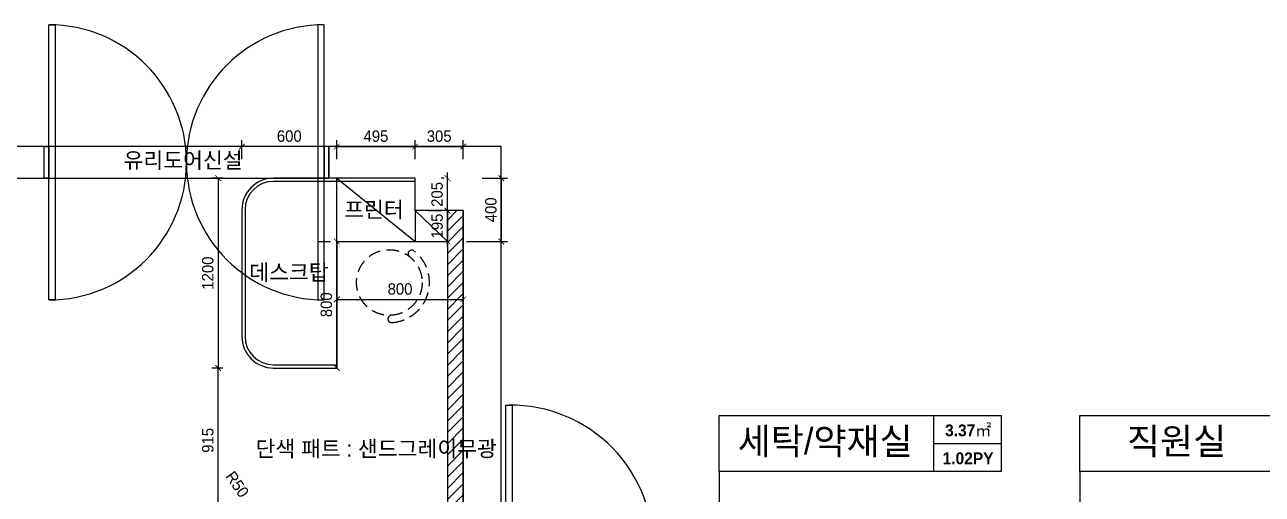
# Model space of a CAD drawing. Header units: millimetres. Extents: x 166504 to 219682, y 69800 to 112988.
# Drawn here: x 178896 to 186719, y 88037 to 91005 of the extents above; entities that cross this region are included whole.
import ezdxf
from ezdxf.enums import TextEntityAlignment as Align

# ---------------------------------------------------------------- set-up
doc = ezdxf.new("R2010")
doc.units = ezdxf.units.MM
doc.header["$LTSCALE"] = 100
doc.header["$PDMODE"] = 3
doc.linetypes.add('DH-HID2', pattern=[1.2, 0.8, -0.4])
doc.layers.get('DEFPOINTS').update_dxf_attribs({"color": 248})
for name, color, linetype in [('0-ELC TEXT', 7, 'Continuous'), ('03-TEXT', 3, 'Continuous'), ('07-DIM WAL', 5, 'Continuous'), ('3.기호.계단선', 30, 'Continuous'), ('C-WALL1', 2, 'Continuous'), ('C-WIN', 4, 'Continuous'), ('CO-DO-FR', 7, 'Continuous'), ('CO-DOOR', 8, 'Continuous'), ('FU-FURM', 251, 'DH-HID2'), ('FUR1', 6, 'Continuous'), ('WAL NEW', 3, 'Continuous')]:
    doc.layers.add(name, color=color, linetype=linetype)
doc.styles.add('YOURNAME', font='HY울릉도M.TTF')
doc.styles.add('넥슨고딕', font='NEXONLv1GothicBold.ttf')
doc.styles.add('코레일둥고', font='Korail_Round_Gothic_Medium.ttf')
doc.dimstyles.new('YOURNAME-40', dxfattribs={"dimscale": 40, "dimtxt": 1.8, "dimasz": 0.9, "dimexe": 1, "dimexo": 3, "dimgap": 0.7, "dimtad": 1, "dimdec": 0, "dimzin": 0, "dimdsep": 46, "dimtxsty": 'YOURNAME', "dimblk": 'ARCHTICK', "dimcen": 0, "dimclrd": 1, "dimclre": 1, "dimclrt": 7, "dimadec": 0, "dimazin": 0, "dimtfac": 1, "dimtdec": 0, "dimtix": 1, "dimtmove": 2, "dimatfit": 3, "dimldrblk": 'ARCHTICK', "dimfxl": 1, "dimtolj": 1, "dimtzin": 0, "dimarcsym": 0})

# ---------------------------------------------------------------- blocks, each defined once
blk = doc.blocks.new('VUDAUSEH')
at = {"layer": 'C-WALL1'}
for points in [[(176853.9, 109821.1), (176853.9, 112386.1), (175763.9, 112386.1)], [(176853.9, 109621.1), (176853.9, 109821.1), (176853.9, 109621.1), (176613.9, 109621.1), (176613.9, 111981.1), (176308.9, 111981.1), (176308.9, 112186.1), (175763.9, 112186.1), (175763.9, 112386.1), (175763.9, 112186.1)]]:
    blk.add_lwpolyline(points, dxfattribs=at)
at = {"layer": 'C-WIN'}
blk.add_lwpolyline([(171018.9, 112186.1), (175763.9, 112186.1), (175763.9, 112386.1), (171018.9, 112386.1)], close=True, dxfattribs=at)
at = {"layer": 'CO-DO-FR'}
for points in [[(173963.9, 112386.1), (173993.9, 112386.1), (173993.9, 112186.1), (173963.9, 112186.1)], [(175763.9, 112386.1), (175733.9, 112386.1), (175733.9, 112186.1), (175763.9, 112186.1)]]:
    blk.add_lwpolyline(points, close=True, dxfattribs=at)
at = {"layer": 'CO-DOOR'}
for points in [[(173993.9, 111416.1), (173993.9, 113156.1), (174033.9, 113156.1), (174033.9, 111416.1)], [(175733.9, 111416.1), (175733.9, 113156.1), (175693.9, 113156.1), (175693.9, 111416.1)], [(176923.9, 110751.1), (176923.9, 109821.1), (176883.9, 109821.1), (176883.9, 110751.1)]]:
    blk.add_lwpolyline(points, close=True, dxfattribs=at)
for centre, radius, start, end in [((173993.9, 112286.1), 870, 270, 90), ((175733.9, 112286.1), 870, 90, 270), ((176913.9, 109850.6), 900.5, 358.1182, 90.63629)]:
    blk.add_arc(centre, radius, start, end, dxfattribs=at)
blk = doc.blocks.new('F-126')
at = {"layer": 'FU-FURM'}
blk.add_circle((0, 0), 207.5, dxfattribs=at)
for centre, radius, start, end in [((0, 0), 253.6, 20.62143, 158.64856), ((-215.5, 81.1), 22.8, 159.37867, 339.37848), ((215.5, 81.1), 22.8, 200.62152, 20.62137)]:
    blk.add_arc(centre, radius, start, end, dxfattribs=at)
blk = doc.blocks.new('_ArchTick')
at = {"color": 0, "linetype": 'ByBlock', "const_width": 0.15}
blk.add_lwpolyline([(-0.5, -0.5), (0.5, 0.5)], dxfattribs=at)
blk = doc.blocks.new('*D1194')
at = {"layer": '07-DIM WAL', "color": 1, "lineweight": -2}
for p, q in [((180148.4, 88835.3), (180078.6, 88835.3)), ((180118.6, 87920.3), (180118.6, 88835.3)), ((180198.4, 87920.3), (180078.6, 87920.3))]:
    blk.add_line(p, q, dxfattribs=at)
at = {"layer": 'DEFPOINTS', "color": 0}
for p in [(180118.6, 88835.3), (180268.4, 88835.3), (180318.4, 87920.3)]:
    blk.add_point(p, dxfattribs=at)
at = {"layer": '07-DIM WAL', "color": 1, "lineweight": -2, "xscale": 36, "yscale": 36, "zscale": 36}
for p, rotation in [((180118.6, 88835.3), 90), ((180118.6, 87920.3), 270)]:
    blk.add_blockref('_ArchTick', p, dxfattribs=dict(at, rotation=rotation))
at = {"layer": '07-DIM WAL', "color": 7, "insert": (180053.2, 88377.8), "char_height": 72, "attachment_point": 5, "rotation": 90, "style": 'YOURNAME'}
blk.add_mtext('\\A1;915', dxfattribs=at)
blk = doc.blocks.new('*D1204')
at = {"layer": '07-DIM WAL', "color": 1, "lineweight": -2}
for p, q in [((180148.4, 90035.3), (180078.6, 90035.3)), ((180118.6, 90035.3), (180118.6, 88835.3)), ((180148.4, 88835.3), (180078.6, 88835.3))]:
    blk.add_line(p, q, dxfattribs=at)
at = {"layer": 'DEFPOINTS', "color": 0}
for p in [(180268.4, 90035.3), (180118.6, 88835.3), (180268.4, 88835.3)]:
    blk.add_point(p, dxfattribs=at)
at = {"layer": '07-DIM WAL', "color": 1, "lineweight": -2, "xscale": 36, "yscale": 36, "zscale": 36}
for p, rotation in [((180118.6, 90035.3), 90), ((180118.6, 88835.3), 270)]:
    blk.add_blockref('_ArchTick', p, dxfattribs=dict(at, rotation=rotation))
at = {"layer": '07-DIM WAL', "color": 7, "insert": (180053.1, 89435.3), "char_height": 72, "attachment_point": 5, "rotation": 90, "style": 'YOURNAME'}
blk.add_mtext('\\A1;1200', dxfattribs=at)
blk = doc.blocks.new('*D1205')
at = {"layer": '07-DIM WAL', "color": 1, "lineweight": -2}
for p, q in [((180268.4, 90155.3), (180268.4, 90275.3)), ((180868.4, 90235.3), (180268.4, 90235.3)), ((180868.4, 90155.3), (180868.4, 90275.3))]:
    blk.add_line(p, q, dxfattribs=at)
at = {"layer": 'DEFPOINTS', "color": 0}
for p in [(180268.4, 90235.3), (180268.4, 90035.3), (180868.4, 90035.3)]:
    blk.add_point(p, dxfattribs=at)
at = {"layer": '07-DIM WAL', "color": 1, "lineweight": -2, "xscale": 36, "yscale": 36, "zscale": 36, "rotation": 180}
blk.add_blockref('_ArchTick', (180268.4, 90235.3), dxfattribs=at)
at = {"layer": '07-DIM WAL', "color": 1, "lineweight": -2, "xscale": 36, "yscale": 36, "zscale": 36}
blk.add_blockref('_ArchTick', (180868.4, 90235.3), dxfattribs=at)
at = {"layer": '07-DIM WAL', "color": 7, "insert": (180568.4, 90300.8), "char_height": 72, "attachment_point": 5, "style": 'YOURNAME'}
blk.add_mtext('\\A1;600', dxfattribs=at)
blk = doc.blocks.new('*D1206')
at = {"layer": '07-DIM WAL', "color": 1, "lineweight": -2}
for p, q in [((180868.4, 90155.3), (180868.4, 90275.3)), ((180868.4, 90235.3), (181363.4, 90235.3)), ((181363.4, 90155.3), (181363.4, 90275.3))]:
    blk.add_line(p, q, dxfattribs=at)
at = {"layer": 'DEFPOINTS', "color": 0}
for p in [(181363.4, 90235.3), (180868.4, 90035.3), (181363.4, 90035.3)]:
    blk.add_point(p, dxfattribs=at)
at = {"layer": '07-DIM WAL', "color": 1, "lineweight": -2, "xscale": 36, "yscale": 36, "zscale": 36, "rotation": 180}
blk.add_blockref('_ArchTick', (180868.4, 90235.3), dxfattribs=at)
at = {"layer": '07-DIM WAL', "color": 1, "lineweight": -2, "xscale": 36, "yscale": 36, "zscale": 36}
blk.add_blockref('_ArchTick', (181363.4, 90235.3), dxfattribs=at)
at = {"layer": '07-DIM WAL', "color": 7, "insert": (181115.9, 90300.7), "char_height": 72, "attachment_point": 5, "style": 'YOURNAME'}
blk.add_mtext('\\A1;495', dxfattribs=at)
blk = doc.blocks.new('*D1207')
at = {"layer": '07-DIM WAL', "color": 1, "lineweight": -2}
for p, q in [((181363.4, 90155.3), (181363.4, 90275.3)), ((181363.4, 90235.3), (181668.4, 90235.3)), ((181668.4, 90155.3), (181668.4, 90275.3))]:
    blk.add_line(p, q, dxfattribs=at)
at = {"layer": 'DEFPOINTS', "color": 0}
for p in [(181668.4, 90235.3), (181363.4, 90035.3), (181668.4, 90035.3)]:
    blk.add_point(p, dxfattribs=at)
at = {"layer": '07-DIM WAL', "color": 1, "lineweight": -2, "xscale": 36, "yscale": 36, "zscale": 36, "rotation": 180}
blk.add_blockref('_ArchTick', (181363.4, 90235.3), dxfattribs=at)
at = {"layer": '07-DIM WAL', "color": 1, "lineweight": -2, "xscale": 36, "yscale": 36, "zscale": 36}
blk.add_blockref('_ArchTick', (181668.4, 90235.3), dxfattribs=at)
at = {"layer": '07-DIM WAL', "color": 7, "insert": (181515.9, 90300.7), "char_height": 72, "attachment_point": 5, "style": 'YOURNAME'}
blk.add_mtext('\\A1;305', dxfattribs=at)
blk = doc.blocks.new('*D1208')
at = {"layer": '07-DIM WAL', "color": 1, "lineweight": -2}
for p, q in [((181448.4, 89830.3), (181528.4, 89830.3)), ((181568.4, 89599.3), (181568.4, 89866.3)), ((181448.4, 89635.3), (181528.4, 89635.3))]:
    blk.add_line(p, q, dxfattribs=at)
at = {"layer": 'DEFPOINTS', "color": 0}
for p in [(181568.4, 89830.3), (181568.4, 89830.3), (181568.4, 89635.3)]:
    blk.add_point(p, dxfattribs=at)
at = {"layer": '07-DIM WAL', "color": 1, "lineweight": -2, "xscale": 36, "yscale": 36, "zscale": 36}
for p, rotation in [((181568.4, 89830.3), 270), ((181568.4, 89635.3), 90)]:
    blk.add_blockref('_ArchTick', p, dxfattribs=dict(at, rotation=rotation))
at = {"layer": '07-DIM WAL', "color": 7, "insert": (181503, 89732.8), "char_height": 72, "attachment_point": 5, "rotation": 90, "style": 'YOURNAME'}
blk.add_mtext('\\A1;195', dxfattribs=at)
blk = doc.blocks.new('*D1209')
at = {"layer": '07-DIM WAL', "color": 1, "lineweight": -2}
for p, q in [((181568.4, 89794.3), (181568.4, 90071.3)), ((181548.4, 90035.3), (181528.4, 90035.3)), ((181448.4, 89830.3), (181528.4, 89830.3))]:
    blk.add_line(p, q, dxfattribs=at)
at = {"layer": 'DEFPOINTS', "color": 0}
for p in [(181568.4, 90035.3), (181668.4, 90035.3), (181568.4, 89830.3)]:
    blk.add_point(p, dxfattribs=at)
at = {"layer": '07-DIM WAL', "color": 1, "lineweight": -2, "xscale": 36, "yscale": 36, "zscale": 36}
for p, rotation in [((181568.4, 90035.3), 270), ((181568.4, 89830.3), 90)]:
    blk.add_blockref('_ArchTick', p, dxfattribs=dict(at, rotation=rotation))
at = {"layer": '07-DIM WAL', "color": 7, "insert": (181502.9, 89932.8), "char_height": 72, "attachment_point": 5, "rotation": 90, "style": 'YOURNAME'}
blk.add_mtext('\\A1;205', dxfattribs=at)
blk = doc.blocks.new('*D1210')
at = {"layer": '07-DIM WAL', "color": 1, "lineweight": -2}
for p, q in [((181788.4, 90035.3), (181948.4, 90035.3)), ((181908.4, 90035.3), (181908.4, 89635.3)), ((181688.4, 89635.3), (181948.4, 89635.3))]:
    blk.add_line(p, q, dxfattribs=at)
at = {"layer": 'DEFPOINTS', "color": 0}
for p in [(181668.4, 90035.3), (181568.4, 89635.3), (181908.4, 89635.3)]:
    blk.add_point(p, dxfattribs=at)
at = {"layer": '07-DIM WAL', "color": 1, "lineweight": -2, "xscale": 36, "yscale": 36, "zscale": 36}
for p, rotation in [((181908.4, 90035.3), 90), ((181908.4, 89635.3), 270)]:
    blk.add_blockref('_ArchTick', p, dxfattribs=dict(at, rotation=rotation))
at = {"layer": '07-DIM WAL', "color": 7, "insert": (181842.9, 89835.3), "char_height": 72, "attachment_point": 5, "rotation": 90, "style": 'YOURNAME'}
blk.add_mtext('\\A1;400', dxfattribs=at)
blk = doc.blocks.new('*D1211')
at = {"layer": '07-DIM WAL', "color": 1, "lineweight": -2}
for p, q in [((180868.4, 89389), (180868.4, 89309)), ((181668.4, 89389), (181668.4, 89309)), ((180868.4, 89269), (181668.4, 89269))]:
    blk.add_line(p, q, dxfattribs=at)
at = {"layer": 'DEFPOINTS', "color": 0}
for p in [(180868.4, 89269), (181668.4, 89269), (181668.4, 89269)]:
    blk.add_point(p, dxfattribs=at)
at = {"layer": '07-DIM WAL', "color": 1, "lineweight": -2, "xscale": 36, "yscale": 36, "zscale": 36, "rotation": 180}
blk.add_blockref('_ArchTick', (180868.4, 89269), dxfattribs=at)
at = {"layer": '07-DIM WAL', "color": 1, "lineweight": -2, "xscale": 36, "yscale": 36, "zscale": 36}
blk.add_blockref('_ArchTick', (181668.4, 89269), dxfattribs=at)
at = {"layer": '07-DIM WAL', "color": 7, "insert": (181268.4, 89334.5), "char_height": 72, "attachment_point": 5, "style": 'YOURNAME'}
blk.add_mtext('\\A1;800', dxfattribs=at)
blk = doc.blocks.new('*D1212')
at = {"layer": '07-DIM WAL', "color": 1, "lineweight": -2}
for p, q in [((180748.4, 89635.3), (180828.4, 89635.3)), ((180868.4, 89635.3), (180868.4, 88835.3)), ((180748.4, 88835.3), (180828.4, 88835.3))]:
    blk.add_line(p, q, dxfattribs=at)
at = {"layer": 'DEFPOINTS', "color": 0}
for p in [(180868.4, 89635.3), (180868.4, 88835.3), (180868.4, 88835.3)]:
    blk.add_point(p, dxfattribs=at)
at = {"layer": '07-DIM WAL', "color": 1, "lineweight": -2, "xscale": 36, "yscale": 36, "zscale": 36}
for p, rotation in [((180868.4, 89635.3), 90), ((180868.4, 88835.3), 270)]:
    blk.add_blockref('_ArchTick', p, dxfattribs=dict(at, rotation=rotation))
at = {"layer": '07-DIM WAL', "color": 7, "insert": (180802.9, 89235.3), "char_height": 72, "attachment_point": 5, "rotation": 90, "style": 'YOURNAME'}
blk.add_mtext('\\A1;800', dxfattribs=at)
blk = doc.blocks.new('*D1239')
at = {"layer": '07-DIM WAL', "color": 1, "lineweight": -2}
for p, q in [((180289.9, 87911.4), (180318.4, 87870.3)), ((180318.4, 87870.3), (180289.9, 87911.4))]:
    blk.add_line(p, q, dxfattribs=at)
at = {"layer": 'DEFPOINTS', "color": 0}
for p in [(180289.9, 87911.4), (180318.4, 87870.3)]:
    blk.add_point(p, dxfattribs=at)
at = {"layer": '07-DIM WAL', "color": 1, "lineweight": -2, "xscale": 36, "yscale": 36, "zscale": 36, "rotation": 124.6856938995149}
blk.add_blockref('_ArchTick', (180289.9, 87911.4), dxfattribs=at)
at = {"layer": '07-DIM WAL', "color": 7, "insert": (180239.2, 88099.7), "char_height": 72, "attachment_point": 5, "rotation": 304.68569, "style": 'YOURNAME'}
blk.add_mtext('\\A1;R50', dxfattribs=at)

msp = doc.modelspace()

# ---------------------------------------------------------------- hatches: boundary and pattern name
at = {"layer": '07-DIM WAL', "transparency": 33554687}
h = msp.add_hatch(dxfattribs=at)
h.set_pattern_fill('ANSI37-METRIC', color=256, scale=30, style=0)
h.set_pattern_definition([(45, (0, 0), (-67.35192, 67.35192), []), (135, (0, 0), (-67.35192, -67.35192), [])])
h.paths.add_polyline_path([(179981, 88375.3), (179981, 88580.3), (180126.5, 88580.3), (180126.5, 88375.3)], flags=9)
at = {"layer": 'WAL NEW'}
h = msp.add_hatch(dxfattribs=at)
h.set_pattern_fill('_USER', color=256, scale=50, angle=45, pattern_type=0)
h.set_pattern_definition([(45, (6e-11, -15), (-35.355339, 35.355339), [])])
h.paths.add_polyline_path([(180368.4, 87920.3), (180318.4, 87920.3, 0.414214), (180268.4, 87870.3), (180268.4, 87270.3), (180568.4, 87270.3), (180568.4, 86370.3), (180268.4, 86370.3), (180268.4, 86290.3), (180868.4, 86290.3), (180868.4, 85490.3), (180268.4, 85490.3), (180268.4, 85410.3), (180868.4, 85410.3), (180868.4, 84670.3), (180268.4, 84670.3), (180268.4, 84640.3, 0.414214), (180318.4, 84590.3), (180968.4, 84590.3), (180968.4, 84740.3), (180968.4, 86370.3), (180668.4, 86370.3), (180668.4, 86670.3), (180668.4, 86970.3), (180668.4, 87270.3), (181668.4, 87270.3), (181668.4, 89830.3), (181568.4, 89830.3), (181568.4, 87570.3), (181568.4, 87370.3), (181268.4, 87370.3), (180968.4, 87370.3), (180668.4, 87370.3), (180368.4, 87370.3)])

# ---------------------------------------------------------------- linework, layer by layer
at = {"layer": '0-ELC TEXT'}
for p, q in [((184643.4, 88181.6), (184643.4, 88535.4)), ((184643.4, 88358.5), (185068.1, 88358.5)), ((183286.3, 88181.6), (183286.3, 85938.6)), ((185566.3, 88181.6), (185566.3, 86968.3))]:
    msp.add_line(p, q, dxfattribs=at)
for points in [[(183286.3, 88535.4), (185068.1, 88535.4), (185068.1, 88181.6), (183286.3, 88181.6)], [(185566.3, 88535.4), (187190.9, 88535.4), (187190.9, 88181.6), (185566.3, 88181.6)]]:
    msp.add_lwpolyline(points, close=True, dxfattribs=at)
at = {"layer": 'FUR1'}
for p, q in [((181363.4, 90015.3), (180468.4, 90015.3)), ((180288.4, 89835.3), (180288.4, 89035.3)), ((180468.4, 88855.3), (180868.4, 88855.3))]:
    msp.add_line(p, q, dxfattribs=at)
msp.add_lwpolyline([(181363.4, 90035.3), (180468.4, 90035.3, 0.414214), (180268.4, 89835.3), (180268.4, 89035.3, 0.414214), (180468.4, 88835.3), (180868.4, 88835.3), (180868.4, 89635.3), (181568.4, 89635.3), (181568.4, 89830.3), (181363.4, 89830.3), (181363.4, 90035.3)], format="xyb", dxfattribs=at)
for points in [[(180868.4, 89635.3), (180868.4, 90035.3), (181363.4, 89635.3)], [(181568.4, 89635.3), (181363.4, 89830.3), (181363.4, 89635.3)]]:
    msp.add_lwpolyline(points, dxfattribs=at)
for centre, start, end in [((180468.4, 89835.3), 90, 180), ((180468.4, 89035.3), 180, 270)]:
    msp.add_arc(centre, 180, start, end, dxfattribs=at)
at = {"layer": 'WAL NEW'}
for p, q in [((181568.4, 89830.3), (181568.4, 87570.3)), ((181568.4, 89830.3), (181568.4, 89830.3)), ((181668.4, 89830.3), (181668.4, 87270.3))]:
    msp.add_line(p, q, dxfattribs=at)

# ---------------------------------------------------------------- block references
msp.add_blockref('VUDAUSEH', (5054.4, -22150.8))
at = {"layer": 'FU-FURM', "rotation": 252.7717066448053}
msp.add_blockref('F-126', (181200.7, 89375.7), dxfattribs=at)

# ---------------------------------------------------------------- texts
at = {"layer": '0-ELC TEXT', "style": '코레일둥고'}
for s, p in [('유리도어신설', (179520.4, 90098.8)), ('프린터', (180914.9, 89786.5)), ('데스크탑', (180315.3, 89390.6))]:
    msp.add_text(s, height=100, dxfattribs=at).set_placement(p)
at = {"layer": '03-TEXT'}
for s, height, style, p in [('3.37㎡', 75, '넥슨고딕', (184860.8, 88403.6)), ('세탁/약재실', 166.67, '코레일둥고', (183956.3, 88289.1)), ('직원실', 166.67, '코레일둥고', (186177.9, 88289.1)), ('1.02PY', 75, '넥슨고딕', (184859.5, 88226.7))]:
    msp.add_text(s, height=height, dxfattribs=dict(at, style=style)).set_placement(p, align=Align.CENTER)
at = {"layer": '3.기호.계단선', "color": 140, "style": '코레일둥고'}
msp.add_text('단색 패트 : 샌드그레이무광', height=100, dxfattribs=at).set_placement((180354.9, 88275.1))

# ---------------------------------------------------------------- dimensions: what is measured, and where the dimension line sits
at = {"layer": '07-DIM WAL'}
for base, p1, p2, picture, middle in [((180268.4, 90235.3), (180868.4, 90035.3), (180268.4, 90035.3), '*D1205', (180568.4, 90300.8)), ((181363.4, 90235.3), (180868.4, 90035.3), (181363.4, 90035.3), '*D1206', (181115.9, 90300.7)), ((181668.4, 90235.3), (181363.4, 90035.3), (181668.4, 90035.3), '*D1207', (181515.9, 90300.7)), ((181668.4, 89269), (180868.4, 89269), (181668.4, 89269), '*D1211', (181268.4, 89334.5))]:
    dim = msp.add_linear_dim(base=base, p1=p1, p2=p2, dimstyle='YOURNAME-40', dxfattribs=at)
    dim.commit()
    dim.dimension.update_dxf_attribs({"geometry": picture, "text_midpoint": middle})
for base, p1, p2, picture, middle in [((180118.6, 88835.3), (180268.4, 90035.3), (180268.4, 88835.3), '*D1204', (180053.1, 89435.3)), ((181568.4, 90035.3), (181568.4, 89830.3), (181668.4, 90035.3), '*D1209', (181502.9, 89932.8)), ((181908.4, 89635.3), (181668.4, 90035.3), (181568.4, 89635.3), '*D1210', (181842.9, 89835.3)), ((181568.4, 89830.3), (181568.4, 89635.3), (181568.4, 89830.3), '*D1208', (181503, 89732.8)), ((180868.4, 88835.3), (180868.4, 89635.3), (180868.4, 88835.3), '*D1212', (180802.9, 89235.3)), ((180118.6, 88835.3), (180318.4, 87920.3), (180268.4, 88835.3), '*D1194', (180053.2, 88377.8))]:
    dim = msp.add_linear_dim(base=base, p1=p1, p2=p2, angle=90, dimstyle='YOURNAME-40', dxfattribs=at)
    dim.commit()
    dim.dimension.update_dxf_attribs({"geometry": picture, "text_midpoint": middle})
dim = msp.add_radius_dim(center=(180318.4, 87870.3), mpoint=(180289.9, 87911.4), dimstyle='YOURNAME-40', dxfattribs=at)
dim.commit()
dim.dimension.update_dxf_attribs({"geometry": '*D1239', "text_midpoint": (180239.2, 88099.7), "dimtype": 164})

doc.saveas('drawing.dxf')
